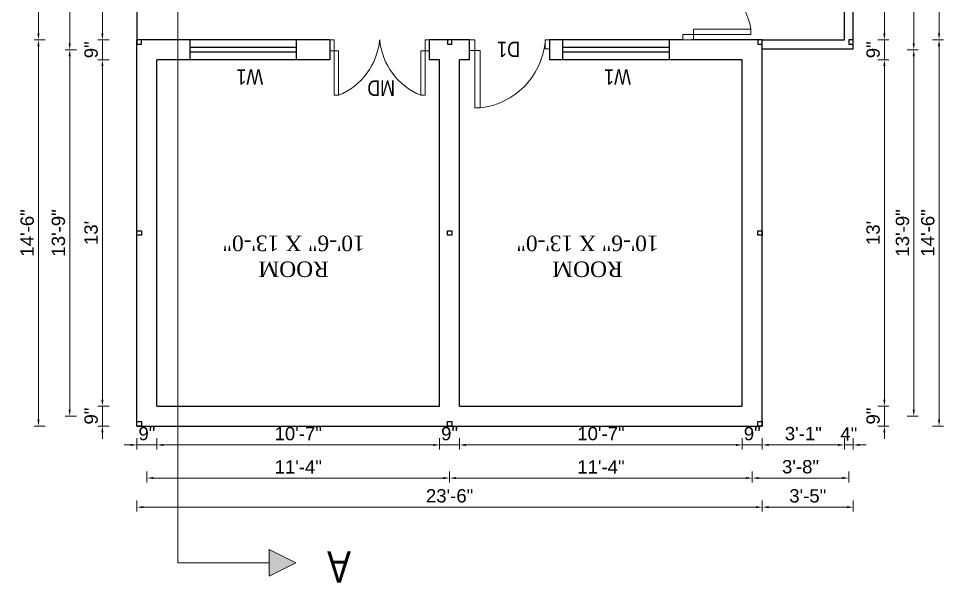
# Model space of a CAD drawing. Header units: inches. Extents: x 376358 to 406049, y -63575 to -53607.
# Drawn here: x 402059.1 to 402475.9, y -60570.4 to -60316.3 of the extents above; entities that cross this region are included whole.
import ezdxf

# ---------------------------------------------------------------- set-up
doc = ezdxf.new("R2010")
doc.units = ezdxf.units.IN
doc.header["$LTSCALE"] = 2
doc.header["$MEASUREMENT"] = 0
doc.header["$PDMODE"] = 34
doc.layers.get('0').update_dxf_attribs({"linetype": 'CONTINUOUS'})
doc.layers.get('DEFPOINTS').update_dxf_attribs({"color": 141, "linetype": 'CONTINUOUS'})
for name, color, linetype, lineweight in [('dimension', 160, 'CONTINUOUS', 15), ('OUTLINE', 1, 'CONTINUOUS', 25), ('steps', 253, 'CONTINUOUS', 20)]:
    doc.layers.add(name, color=color, linetype=linetype, lineweight=lineweight)
doc.styles.add('Lettring Text', font='arial.ttf')
doc.styles.get("Standard").update_dxf_attribs({"font": 'ARIALN.TTF'})
doc.dimstyles.new('Copy of Standard', dxfattribs={"dimtxt": 6, "dimasz": 2.875, "dimexe": 2, "dimexo": 4, "dimgap": 2, "dimtad": 1, "dimdec": 0, "dimrnd": 1, "dimzin": 0, "dimdsep": 46, "dimlunit": 4, "dimtxsty": 'Lettring Text', "dimcen": 0.1, "dimclrd": 7, "dimclre": 7, "dimclrt": 7, "dimazin": 0, "dimtfac": 0.645, "dimtdec": 0, "dimtmove": 1, "dimatfit": 0, "dimfxl": 3, "dimfxlon": 1, "dimtfillclr": 256, "dimtolj": 1, "dimtzin": 0, "dimlwd": -1, "dimlwe": -1, "dimarcsym": 2})

# ---------------------------------------------------------------- blocks, each defined once
blk = doc.blocks.new('*D1226')
at = {"layer": 'DEFPOINTS', "color": 0, "ltscale": 0.5, "transparency": 16777216}
for p in [(402385.22, -60490.89), (402394.22, -60499.89), (402385.22, -60508.4)]:
    blk.add_point(p, dxfattribs=at)
at = {"layer": 'steps', "color": 7, "ltscale": 0.5, "transparency": 16777216}
for p, q in [((402382.35, -60508.4), (402379.47, -60508.4)), ((402385.22, -60505.4), (402385.22, -60510.4)), ((402394.22, -60508.4), (402385.22, -60508.4)), ((402394.22, -60505.4), (402394.22, -60510.4)), ((402397.1, -60508.4), (402399.97, -60508.4))]:
    blk.add_line(p, q, dxfattribs=at)
for points in [[(402382.35, -60507.92), (402382.35, -60508.87), (402385.22, -60508.4)], [(402397.1, -60507.92), (402397.1, -60508.87), (402394.22, -60508.4)]]:
    blk.add_solid(points, dxfattribs=at)
at = {"layer": 'steps', "color": 7, "ltscale": 0.5, "transparency": 16777216, "insert": (402389.72, -60503.33), "char_height": 6, "attachment_point": 5, "style": 'Lettring Text'}
blk.add_mtext('\\A1;9"', dxfattribs=at)
blk = doc.blocks.new('*D1227')
at = {"layer": 'DEFPOINTS', "color": 0, "ltscale": 0.5, "transparency": 16777216}
for p in [(402257.83, -60490.89), (402385.22, -60490.89), (402257.83, -60508.4)]:
    blk.add_point(p, dxfattribs=at)
at = {"layer": 'steps', "color": 7, "ltscale": 0.5, "transparency": 16777216}
for p, q in [((402257.83, -60505.4), (402257.83, -60510.4)), ((402382.35, -60508.4), (402260.71, -60508.4)), ((402385.22, -60505.4), (402385.22, -60510.4))]:
    blk.add_line(p, q, dxfattribs=at)
for points in [[(402260.71, -60507.92), (402260.71, -60508.87), (402257.83, -60508.4)], [(402382.35, -60507.92), (402382.35, -60508.87), (402385.22, -60508.4)]]:
    blk.add_solid(points, dxfattribs=at)
at = {"layer": 'steps', "color": 7, "ltscale": 0.5, "transparency": 16777216, "insert": (402321.53, -60503.33), "char_height": 6, "attachment_point": 5, "style": 'Lettring Text'}
blk.add_mtext('\\A1;10\'-7"', dxfattribs=at)
blk = doc.blocks.new('*D1228')
at = {"layer": 'DEFPOINTS', "color": 0, "ltscale": 0.5, "transparency": 16777216}
for p in [(402248.83, -60490.89), (402257.83, -60490.89), (402248.83, -60508.4)]:
    blk.add_point(p, dxfattribs=at)
at = {"layer": 'steps', "color": 7, "ltscale": 0.5, "transparency": 16777216}
for p, q in [((402245.96, -60508.4), (402243.08, -60508.4)), ((402248.83, -60505.4), (402248.83, -60510.4)), ((402257.83, -60508.4), (402248.83, -60508.4)), ((402257.83, -60505.4), (402257.83, -60510.4)), ((402260.71, -60508.4), (402263.58, -60508.4))]:
    blk.add_line(p, q, dxfattribs=at)
for points in [[(402245.96, -60507.92), (402245.96, -60508.87), (402248.83, -60508.4)], [(402260.71, -60507.92), (402260.71, -60508.87), (402257.83, -60508.4)]]:
    blk.add_solid(points, dxfattribs=at)
at = {"layer": 'steps', "color": 7, "ltscale": 0.5, "transparency": 16777216, "insert": (402253.33, -60503.33), "char_height": 6, "attachment_point": 5, "style": 'Lettring Text'}
blk.add_mtext('\\A1;9"', dxfattribs=at)
blk = doc.blocks.new('*D1229')
at = {"layer": 'DEFPOINTS', "color": 0, "ltscale": 0.5, "transparency": 16777216}
for p in [(402121.45, -60490.89), (402248.83, -60490.89), (402121.45, -60508.4)]:
    blk.add_point(p, dxfattribs=at)
at = {"layer": 'steps', "color": 7, "ltscale": 0.5, "transparency": 16777216}
for p, q in [((402121.45, -60505.4), (402121.45, -60510.4)), ((402245.96, -60508.4), (402124.32, -60508.4)), ((402248.83, -60505.4), (402248.83, -60510.4))]:
    blk.add_line(p, q, dxfattribs=at)
for points in [[(402124.32, -60507.92), (402124.32, -60508.87), (402121.45, -60508.4)], [(402245.96, -60507.92), (402245.96, -60508.87), (402248.83, -60508.4)]]:
    blk.add_solid(points, dxfattribs=at)
at = {"layer": 'steps', "color": 7, "ltscale": 0.5, "transparency": 16777216, "insert": (402185.14, -60503.33), "char_height": 6, "attachment_point": 5, "style": 'Lettring Text'}
blk.add_mtext('\\A1;10\'-7"', dxfattribs=at)
blk = doc.blocks.new('*D1230')
at = {"layer": 'DEFPOINTS', "color": 0, "ltscale": 0.5, "transparency": 16777216}
for p in [(402121.45, -60490.89), (402112.45, -60499.89), (402112.45, -60508.4)]:
    blk.add_point(p, dxfattribs=at)
at = {"layer": 'steps', "color": 7, "ltscale": 0.5, "transparency": 16777216}
for p, q in [((402109.57, -60508.4), (402106.7, -60508.4)), ((402112.45, -60505.4), (402112.45, -60510.4)), ((402121.45, -60508.4), (402112.45, -60508.4)), ((402121.45, -60505.4), (402121.45, -60510.4)), ((402124.32, -60508.4), (402127.2, -60508.4))]:
    blk.add_line(p, q, dxfattribs=at)
for points in [[(402109.57, -60507.92), (402109.57, -60508.87), (402112.45, -60508.4)], [(402124.32, -60507.92), (402124.32, -60508.87), (402121.45, -60508.4)]]:
    blk.add_solid(points, dxfattribs=at)
at = {"layer": 'steps', "color": 7, "ltscale": 0.5, "transparency": 16777216, "insert": (402116.95, -60503.33), "char_height": 6, "attachment_point": 5, "style": 'Lettring Text'}
blk.add_mtext('\\A1;9"', dxfattribs=at)
blk = doc.blocks.new('*D1231')
at = {"layer": 'DEFPOINTS', "color": 0, "ltscale": 0.5, "transparency": 16777216}
for p in [(402253.33, -60508.4), (402389.72, -60508.4), (402253.33, -60523.31)]:
    blk.add_point(p, dxfattribs=at)
at = {"layer": 'steps', "color": 7, "ltscale": 0.5, "transparency": 16777216}
for p, q in [((402253.33, -60520.31), (402253.33, -60525.31)), ((402389.72, -60520.31), (402389.72, -60525.31)), ((402386.85, -60523.31), (402256.21, -60523.31))]:
    blk.add_line(p, q, dxfattribs=at)
for points in [[(402256.21, -60522.83), (402256.21, -60523.79), (402253.33, -60523.31)], [(402386.85, -60522.83), (402386.85, -60523.79), (402389.72, -60523.31)]]:
    blk.add_solid(points, dxfattribs=at)
at = {"layer": 'steps', "color": 7, "ltscale": 0.5, "transparency": 16777216, "insert": (402321.53, -60518.29), "char_height": 6, "attachment_point": 5, "style": 'Lettring Text'}
blk.add_mtext('\\A1;11\'-4"', dxfattribs=at)
blk = doc.blocks.new('*D1232')
at = {"layer": 'DEFPOINTS', "color": 0, "ltscale": 0.5, "transparency": 16777216}
for p in [(402116.95, -60508.4), (402253.33, -60508.4), (402116.95, -60523.31)]:
    blk.add_point(p, dxfattribs=at)
at = {"layer": 'steps', "color": 7, "ltscale": 0.5, "transparency": 16777216}
for p, q in [((402116.95, -60520.31), (402116.95, -60525.31)), ((402253.33, -60520.31), (402253.33, -60525.31)), ((402250.46, -60523.31), (402119.82, -60523.31))]:
    blk.add_line(p, q, dxfattribs=at)
for points in [[(402119.82, -60522.83), (402119.82, -60523.79), (402116.95, -60523.31)], [(402250.46, -60522.83), (402250.46, -60523.79), (402253.33, -60523.31)]]:
    blk.add_solid(points, dxfattribs=at)
at = {"layer": 'steps', "color": 7, "ltscale": 0.5, "transparency": 16777216, "insert": (402185.14, -60518.29), "char_height": 6, "attachment_point": 5, "style": 'Lettring Text'}
blk.add_mtext('\\A1;11\'-4"', dxfattribs=at)
blk = doc.blocks.new('*D1233')
at = {"layer": 'DEFPOINTS', "color": 0, "ltscale": 0.5, "transparency": 16777216}
for p in [(402112.45, -60499.89), (402394.22, -60499.89), (402394.22, -60536.42)]:
    blk.add_point(p, dxfattribs=at)
at = {"layer": 'steps', "color": 7, "ltscale": 0.5, "transparency": 16777216}
for p, q in [((402112.45, -60533.42), (402112.45, -60538.42)), ((402394.22, -60533.42), (402394.22, -60538.42)), ((402115.32, -60536.42), (402391.35, -60536.42))]:
    blk.add_line(p, q, dxfattribs=at)
for points in [[(402115.32, -60535.94), (402115.32, -60536.9), (402112.45, -60536.42)], [(402391.35, -60535.94), (402391.35, -60536.9), (402394.22, -60536.42)]]:
    blk.add_solid(points, dxfattribs=at)
at = {"layer": 'steps', "color": 7, "ltscale": 0.5, "transparency": 16777216, "insert": (402253.33, -60531.36), "char_height": 6, "attachment_point": 5, "style": 'Lettring Text'}
blk.add_mtext('\\A1;23\'-6"', dxfattribs=at)
blk = doc.blocks.new('*D1234')
at = {"layer": 'DEFPOINTS', "color": 0, "ltscale": 0.5, "transparency": 16777216}
for p in [(402431.22, -60325.89), (402394.22, -60499.89), (402431.22, -60508.4)]:
    blk.add_point(p, dxfattribs=at)
at = {"layer": 'steps', "color": 7, "ltscale": 0.5, "transparency": 16777216}
for p, q in [((402394.22, -60505.4), (402394.22, -60510.4)), ((402397.1, -60508.4), (402428.35, -60508.4)), ((402431.22, -60505.4), (402431.22, -60510.4))]:
    blk.add_line(p, q, dxfattribs=at)
for points in [[(402397.1, -60507.92), (402397.1, -60508.87), (402394.22, -60508.4)], [(402428.35, -60507.92), (402428.35, -60508.87), (402431.22, -60508.4)]]:
    blk.add_solid(points, dxfattribs=at)
at = {"layer": 'steps', "color": 7, "ltscale": 0.5, "transparency": 16777216, "insert": (402412.72, -60503.33), "char_height": 6, "attachment_point": 5, "style": 'Lettring Text'}
blk.add_mtext('\\A1;3\'-1"', dxfattribs=at)
blk = doc.blocks.new('*D1235')
at = {"layer": 'DEFPOINTS', "color": 0, "ltscale": 0.5, "transparency": 16777216}
for p in [(402431.22, -60325.89), (402435.22, -60329.89), (402435.22, -60508.4)]:
    blk.add_point(p, dxfattribs=at)
at = {"layer": 'steps', "color": 7, "ltscale": 0.5, "transparency": 16777216}
for p, q in [((402428.35, -60508.4), (402425.47, -60508.4)), ((402431.22, -60505.4), (402431.22, -60510.4)), ((402431.22, -60508.4), (402435.22, -60508.4)), ((402435.22, -60505.4), (402435.22, -60510.4)), ((402438.1, -60508.4), (402440.97, -60508.4))]:
    blk.add_line(p, q, dxfattribs=at)
for points in [[(402428.35, -60507.92), (402428.35, -60508.87), (402431.22, -60508.4)], [(402438.1, -60507.92), (402438.1, -60508.87), (402435.22, -60508.4)]]:
    blk.add_solid(points, dxfattribs=at)
at = {"layer": 'steps', "color": 7, "ltscale": 0.5, "transparency": 16777216, "insert": (402433.22, -60503.4), "char_height": 6, "attachment_point": 5, "style": 'Lettring Text'}
blk.add_mtext('\\A1;4"', dxfattribs=at)
blk = doc.blocks.new('*D1236')
at = {"layer": 'DEFPOINTS', "color": 0, "ltscale": 0.5, "transparency": 16777216}
for p in [(402389.72, -60508.4), (402433.22, -60508.4), (402433.22, -60523.31)]:
    blk.add_point(p, dxfattribs=at)
at = {"layer": 'steps', "color": 7, "ltscale": 0.5, "transparency": 16777216}
for p, q in [((402389.72, -60520.31), (402389.72, -60525.31)), ((402433.22, -60520.31), (402433.22, -60525.31)), ((402392.6, -60523.31), (402430.35, -60523.31))]:
    blk.add_line(p, q, dxfattribs=at)
for points in [[(402392.6, -60522.83), (402392.6, -60523.79), (402389.72, -60523.31)], [(402430.35, -60522.83), (402430.35, -60523.79), (402433.22, -60523.31)]]:
    blk.add_solid(points, dxfattribs=at)
at = {"layer": 'steps', "color": 7, "ltscale": 0.5, "transparency": 16777216, "insert": (402411.47, -60518.24), "char_height": 6, "attachment_point": 5, "style": 'Lettring Text'}
blk.add_mtext('\\A1;3\'-8"', dxfattribs=at)
blk = doc.blocks.new('*D1237')
at = {"layer": 'DEFPOINTS', "color": 0, "ltscale": 0.5, "transparency": 16777216}
for p in [(402435.22, -60329.89), (402394.22, -60499.89), (402435.22, -60536.42)]:
    blk.add_point(p, dxfattribs=at)
at = {"layer": 'steps', "color": 7, "ltscale": 0.5, "transparency": 16777216}
for p, q in [((402394.22, -60533.42), (402394.22, -60538.42)), ((402435.22, -60533.42), (402435.22, -60538.42)), ((402397.1, -60536.42), (402432.35, -60536.42))]:
    blk.add_line(p, q, dxfattribs=at)
for points in [[(402397.1, -60535.94), (402397.1, -60536.9), (402394.22, -60536.42)], [(402432.35, -60535.94), (402432.35, -60536.9), (402435.22, -60536.42)]]:
    blk.add_solid(points, dxfattribs=at)
at = {"layer": 'steps', "color": 7, "ltscale": 0.5, "transparency": 16777216, "insert": (402414.72, -60531.36), "char_height": 6, "attachment_point": 5, "style": 'Lettring Text'}
blk.add_mtext('\\A1;3\'-5"', dxfattribs=at)
blk = doc.blocks.new('*D1238')
at = {"layer": 'DEFPOINTS', "color": 0, "ltscale": 0.5, "transparency": 16777216}
for p in [(402121.45, -60490.89), (402096.9, -60499.89), (402112.45, -60499.89)]:
    blk.add_point(p, dxfattribs=at)
at = {"layer": 'steps', "color": 7, "ltscale": 0.5, "transparency": 16777216}
for p, q in [((402096.9, -60488.02), (402096.9, -60485.14)), ((402099.9, -60490.89), (402094.9, -60490.89)), ((402096.9, -60490.89), (402096.9, -60499.89)), ((402099.9, -60499.89), (402094.9, -60499.89)), ((402096.9, -60502.77), (402096.9, -60505.64))]:
    blk.add_line(p, q, dxfattribs=at)
for points in [[(402096.42, -60488.02), (402097.38, -60488.02), (402096.9, -60490.89)], [(402096.42, -60502.77), (402097.38, -60502.77), (402096.9, -60499.89)]]:
    blk.add_solid(points, dxfattribs=at)
at = {"layer": 'steps', "color": 7, "ltscale": 0.5, "transparency": 16777216, "insert": (402091.84, -60495.39), "char_height": 6, "attachment_point": 5, "rotation": 90, "style": 'Lettring Text'}
blk.add_mtext('\\A1;9"', dxfattribs=at)
blk = doc.blocks.new('*D1239')
at = {"layer": 'DEFPOINTS', "color": 0, "ltscale": 0.5, "transparency": 16777216}
for p in [(402096.9, -60334.89), (402121.45, -60334.89), (402121.45, -60490.89)]:
    blk.add_point(p, dxfattribs=at)
at = {"layer": 'steps', "color": 7, "ltscale": 0.5, "transparency": 16777216}
for p, q in [((402099.9, -60334.89), (402094.9, -60334.89)), ((402096.9, -60488.02), (402096.9, -60337.77)), ((402099.9, -60490.89), (402094.9, -60490.89))]:
    blk.add_line(p, q, dxfattribs=at)
for points in [[(402096.42, -60337.77), (402097.38, -60337.77), (402096.9, -60334.89)], [(402096.42, -60488.02), (402097.38, -60488.02), (402096.9, -60490.89)]]:
    blk.add_solid(points, dxfattribs=at)
at = {"layer": 'steps', "color": 7, "ltscale": 0.5, "transparency": 16777216, "insert": (402091.83, -60412.89), "char_height": 6, "attachment_point": 5, "rotation": 90, "style": 'Lettring Text'}
blk.add_mtext("\\A1;13'", dxfattribs=at)
blk = doc.blocks.new('*D1240')
at = {"layer": 'DEFPOINTS', "color": 0, "ltscale": 0.5, "transparency": 16777216}
for p in [(402096.9, -60325.89), (402112.45, -60325.89), (402121.45, -60334.89)]:
    blk.add_point(p, dxfattribs=at)
at = {"layer": 'steps', "color": 7, "ltscale": 0.5, "transparency": 16777216}
for p, q in [((402096.9, -60323.02), (402096.9, -60320.14)), ((402099.9, -60325.89), (402094.9, -60325.89)), ((402096.9, -60334.89), (402096.9, -60325.89)), ((402099.9, -60334.89), (402094.9, -60334.89)), ((402096.9, -60337.77), (402096.9, -60340.64))]:
    blk.add_line(p, q, dxfattribs=at)
for points in [[(402096.42, -60323.02), (402097.38, -60323.02), (402096.9, -60325.89)], [(402096.42, -60337.77), (402097.38, -60337.77), (402096.9, -60334.89)]]:
    blk.add_solid(points, dxfattribs=at)
at = {"layer": 'steps', "color": 7, "ltscale": 0.5, "transparency": 16777216, "insert": (402091.84, -60330.39), "char_height": 6, "attachment_point": 5, "rotation": 90, "style": 'Lettring Text'}
blk.add_mtext('\\A1;9"', dxfattribs=at)
blk = doc.blocks.new('*D1241')
at = {"layer": 'DEFPOINTS', "color": 0, "ltscale": 0.5, "transparency": 16777216}
for p in [(402096.9, -60260.89), (402362.45, -60260.89), (402112.45, -60325.89)]:
    blk.add_point(p, dxfattribs=at)
at = {"layer": 'steps', "color": 7, "ltscale": 0.5, "transparency": 16777216}
for p, q in [((402099.9, -60260.89), (402094.9, -60260.89)), ((402096.9, -60323.02), (402096.9, -60263.77)), ((402099.9, -60325.89), (402094.9, -60325.89))]:
    blk.add_line(p, q, dxfattribs=at)
for points in [[(402096.42, -60263.77), (402097.38, -60263.77), (402096.9, -60260.89)], [(402096.42, -60323.02), (402097.38, -60323.02), (402096.9, -60325.89)]]:
    blk.add_solid(points, dxfattribs=at)
at = {"layer": 'steps', "color": 7, "ltscale": 0.5, "transparency": 16777216, "insert": (402091.85, -60293.39), "char_height": 6, "attachment_point": 5, "rotation": 90, "style": 'Lettring Text'}
blk.add_mtext('\\A1;5\'-5"', dxfattribs=at)
blk = doc.blocks.new('*D1243')
at = {"layer": 'DEFPOINTS', "color": 0, "ltscale": 0.5, "transparency": 16777216}
for p in [(402082.16, -60330.39), (402096.9, -60330.39), (402096.9, -60495.39)]:
    blk.add_point(p, dxfattribs=at)
at = {"layer": 'steps', "color": 7, "ltscale": 0.5, "transparency": 16777216}
for p, q in [((402085.16, -60330.39), (402080.16, -60330.39)), ((402082.16, -60492.52), (402082.16, -60333.27)), ((402085.16, -60495.39), (402080.16, -60495.39))]:
    blk.add_line(p, q, dxfattribs=at)
for points in [[(402081.68, -60333.27), (402082.63, -60333.27), (402082.16, -60330.39)], [(402081.68, -60492.52), (402082.63, -60492.52), (402082.16, -60495.39)]]:
    blk.add_solid(points, dxfattribs=at)
at = {"layer": 'steps', "color": 7, "ltscale": 0.5, "transparency": 16777216, "insert": (402077.09, -60412.89), "char_height": 6, "attachment_point": 5, "rotation": 90, "style": 'Lettring Text'}
blk.add_mtext('\\A1;13\'-9"', dxfattribs=at)
blk = doc.blocks.new('*D1244')
at = {"layer": 'DEFPOINTS', "color": 0, "ltscale": 0.5, "transparency": 16777216}
for p in [(402082.16, -60258.89), (402096.9, -60258.89), (402096.9, -60330.39)]:
    blk.add_point(p, dxfattribs=at)
at = {"layer": 'steps', "color": 7, "ltscale": 0.5, "transparency": 16777216}
for p, q in [((402085.16, -60258.89), (402080.16, -60258.89)), ((402082.16, -60327.52), (402082.16, -60261.77)), ((402085.16, -60330.39), (402080.16, -60330.39))]:
    blk.add_line(p, q, dxfattribs=at)
for points in [[(402081.68, -60261.77), (402082.63, -60261.77), (402082.16, -60258.89)], [(402081.68, -60327.52), (402082.63, -60327.52), (402082.16, -60330.39)]]:
    blk.add_solid(points, dxfattribs=at)
at = {"layer": 'steps', "color": 7, "ltscale": 0.5, "transparency": 16777216, "insert": (402077.09, -60294.64), "char_height": 6, "attachment_point": 5, "rotation": 90, "style": 'Lettring Text'}
blk.add_mtext("\\A1;6'", dxfattribs=at)
blk = doc.blocks.new('*D1245')
at = {"layer": 'DEFPOINTS', "color": 0, "ltscale": 0.5, "transparency": 16777216}
for p in [(402112.45, -60256.89), (402068.1, -60325.89), (402112.45, -60325.89)]:
    blk.add_point(p, dxfattribs=at)
at = {"layer": 'steps', "color": 7, "ltscale": 0.5, "transparency": 16777216}
for p, q in [((402071.1, -60256.89), (402066.1, -60256.89)), ((402068.1, -60259.77), (402068.1, -60323.02)), ((402071.1, -60325.89), (402066.1, -60325.89))]:
    blk.add_line(p, q, dxfattribs=at)
for points in [[(402067.62, -60259.77), (402068.58, -60259.77), (402068.1, -60256.89)], [(402067.62, -60323.02), (402068.58, -60323.02), (402068.1, -60325.89)]]:
    blk.add_solid(points, dxfattribs=at)
at = {"layer": 'steps', "color": 7, "ltscale": 0.5, "transparency": 16777216, "insert": (402063.03, -60291.39), "char_height": 6, "attachment_point": 5, "rotation": 90, "style": 'Lettring Text'}
blk.add_mtext('\\A1;5\'-9"', dxfattribs=at)
blk = doc.blocks.new('*D1246')
at = {"layer": 'DEFPOINTS', "color": 0, "ltscale": 0.5, "transparency": 16777216}
for p in [(402112.45, -60325.89), (402068.1, -60499.89), (402112.45, -60499.89)]:
    blk.add_point(p, dxfattribs=at)
at = {"layer": 'steps', "color": 7, "ltscale": 0.5, "transparency": 16777216}
for p, q in [((402071.1, -60325.89), (402066.1, -60325.89)), ((402068.1, -60328.77), (402068.1, -60497.02)), ((402071.1, -60499.89), (402066.1, -60499.89))]:
    blk.add_line(p, q, dxfattribs=at)
for points in [[(402067.62, -60328.77), (402068.58, -60328.77), (402068.1, -60325.89)], [(402067.62, -60497.02), (402068.58, -60497.02), (402068.1, -60499.89)]]:
    blk.add_solid(points, dxfattribs=at)
at = {"layer": 'steps', "color": 7, "ltscale": 0.5, "transparency": 16777216, "insert": (402063.03, -60412.89), "char_height": 6, "attachment_point": 5, "rotation": 90, "style": 'Lettring Text'}
blk.add_mtext('\\A1;14\'-6"', dxfattribs=at)
blk = doc.blocks.new('*D1250')
at = {"layer": 'DEFPOINTS', "color": 0, "ltscale": 0.5, "transparency": 16777216}
for p in [(402257.83, -60242.64), (402358.45, -60256.89), (402257.83, -60334.89)]:
    blk.add_point(p, dxfattribs=at)
at = {"layer": 'steps', "color": 7, "ltscale": 0.5, "transparency": 16777216}
for p, q in [((402257.83, -60245.64), (402257.83, -60240.64)), ((402358.45, -60245.64), (402358.45, -60240.64)), ((402355.57, -60242.64), (402260.71, -60242.64))]:
    blk.add_line(p, q, dxfattribs=at)
for points in [[(402260.71, -60242.16), (402260.71, -60243.12), (402257.83, -60242.64)], [(402355.57, -60242.16), (402355.57, -60243.12), (402358.45, -60242.64)]]:
    blk.add_solid(points, dxfattribs=at)
at = {"layer": 'steps', "color": 7, "ltscale": 0.5, "transparency": 16777216, "insert": (402308.14, -60237.58), "char_height": 6, "attachment_point": 5, "style": 'Lettring Text'}
blk.add_mtext('\\A1;8\'-5"', dxfattribs=at)
blk = doc.blocks.new('*D1251')
at = {"layer": 'DEFPOINTS', "color": 0, "ltscale": 0.5, "transparency": 16777216}
for p in [(402248.83, -60242.64), (402248.83, -60334.89), (402257.83, -60334.89)]:
    blk.add_point(p, dxfattribs=at)
at = {"layer": 'steps', "color": 7, "ltscale": 0.5, "transparency": 16777216}
for p, q in [((402248.83, -60245.64), (402248.83, -60240.64)), ((402257.83, -60245.64), (402257.83, -60240.64)), ((402245.96, -60242.64), (402243.08, -60242.64)), ((402257.83, -60242.64), (402248.83, -60242.64)), ((402260.71, -60242.64), (402263.58, -60242.64))]:
    blk.add_line(p, q, dxfattribs=at)
for points in [[(402245.96, -60242.16), (402245.96, -60243.12), (402248.83, -60242.64)], [(402260.71, -60242.16), (402260.71, -60243.12), (402257.83, -60242.64)]]:
    blk.add_solid(points, dxfattribs=at)
at = {"layer": 'steps', "color": 7, "ltscale": 0.5, "transparency": 16777216, "insert": (402253.33, -60237.58), "char_height": 6, "attachment_point": 5, "style": 'Lettring Text'}
blk.add_mtext('\\A1;9"', dxfattribs=at)
blk = doc.blocks.new('*D1252')
at = {"layer": 'DEFPOINTS', "color": 0, "ltscale": 0.5, "transparency": 16777216}
for p in [(402121.45, -60242.64), (402121.45, -60334.89), (402248.83, -60334.89)]:
    blk.add_point(p, dxfattribs=at)
at = {"layer": 'steps', "color": 7, "ltscale": 0.5, "transparency": 16777216}
for p, q in [((402121.45, -60245.64), (402121.45, -60240.64)), ((402248.83, -60245.64), (402248.83, -60240.64)), ((402245.96, -60242.64), (402124.32, -60242.64))]:
    blk.add_line(p, q, dxfattribs=at)
for points in [[(402124.32, -60242.16), (402124.32, -60243.12), (402121.45, -60242.64)], [(402245.96, -60242.16), (402245.96, -60243.12), (402248.83, -60242.64)]]:
    blk.add_solid(points, dxfattribs=at)
at = {"layer": 'steps', "color": 7, "ltscale": 0.5, "transparency": 16777216, "insert": (402185.14, -60237.58), "char_height": 6, "attachment_point": 5, "style": 'Lettring Text'}
blk.add_mtext('\\A1;10\'-7"', dxfattribs=at)
blk = doc.blocks.new('*D1253')
at = {"layer": 'DEFPOINTS', "color": 0, "ltscale": 0.5, "transparency": 16777216}
for p in [(402112.45, -60242.64), (402112.45, -60325.89), (402121.45, -60334.89)]:
    blk.add_point(p, dxfattribs=at)
at = {"layer": 'steps', "color": 7, "ltscale": 0.5, "transparency": 16777216}
for p, q in [((402112.45, -60245.64), (402112.45, -60240.64)), ((402121.45, -60245.64), (402121.45, -60240.64)), ((402109.57, -60242.64), (402106.7, -60242.64)), ((402121.45, -60242.64), (402112.45, -60242.64)), ((402124.32, -60242.64), (402127.2, -60242.64))]:
    blk.add_line(p, q, dxfattribs=at)
for points in [[(402109.57, -60242.16), (402109.57, -60243.12), (402112.45, -60242.64)], [(402124.32, -60242.16), (402124.32, -60243.12), (402121.45, -60242.64)]]:
    blk.add_solid(points, dxfattribs=at)
at = {"layer": 'steps', "color": 7, "ltscale": 0.5, "transparency": 16777216, "insert": (402116.95, -60237.58), "char_height": 6, "attachment_point": 5, "style": 'Lettring Text'}
blk.add_mtext('\\A1;9"', dxfattribs=at)
blk = doc.blocks.new('*D1259')
at = {"layer": 'DEFPOINTS', "color": 0, "ltscale": 0.5, "transparency": 16777216}
for p in [(402385.22, -60490.89), (402449.24, -60490.89), (402394.22, -60499.89)]:
    blk.add_point(p, dxfattribs=at)
at = {"layer": 'steps', "color": 7, "ltscale": 0.5, "transparency": 16777216}
for p, q in [((402449.24, -60488.02), (402449.24, -60485.14)), ((402446.24, -60490.89), (402451.24, -60490.89)), ((402449.24, -60499.89), (402449.24, -60490.89)), ((402446.24, -60499.89), (402451.24, -60499.89)), ((402449.24, -60502.77), (402449.24, -60505.64))]:
    blk.add_line(p, q, dxfattribs=at)
for points in [[(402448.76, -60488.02), (402449.72, -60488.02), (402449.24, -60490.89)], [(402448.76, -60502.77), (402449.72, -60502.77), (402449.24, -60499.89)]]:
    blk.add_solid(points, dxfattribs=at)
at = {"layer": 'steps', "color": 7, "ltscale": 0.5, "transparency": 16777216, "insert": (402444.18, -60495.39), "char_height": 6, "attachment_point": 5, "rotation": 90, "style": 'Lettring Text'}
blk.add_mtext('\\A1;9"', dxfattribs=at)
blk = doc.blocks.new('*D1260')
at = {"layer": 'DEFPOINTS', "color": 0, "ltscale": 0.5, "transparency": 16777216}
for p in [(402385.22, -60334.89), (402449.24, -60334.89), (402385.22, -60490.89)]:
    blk.add_point(p, dxfattribs=at)
at = {"layer": 'steps', "color": 7, "ltscale": 0.5, "transparency": 16777216}
for p, q in [((402446.24, -60334.89), (402451.24, -60334.89)), ((402449.24, -60488.02), (402449.24, -60337.77)), ((402446.24, -60490.89), (402451.24, -60490.89))]:
    blk.add_line(p, q, dxfattribs=at)
for points in [[(402448.76, -60337.77), (402449.72, -60337.77), (402449.24, -60334.89)], [(402448.76, -60488.02), (402449.72, -60488.02), (402449.24, -60490.89)]]:
    blk.add_solid(points, dxfattribs=at)
at = {"layer": 'steps', "color": 7, "ltscale": 0.5, "transparency": 16777216, "insert": (402444.18, -60412.89), "char_height": 6, "attachment_point": 5, "rotation": 90, "style": 'Lettring Text'}
blk.add_mtext("\\A1;13'", dxfattribs=at)
blk = doc.blocks.new('*D1261')
at = {"layer": 'DEFPOINTS', "color": 0, "ltscale": 0.5, "transparency": 16777216}
for p in [(402394.22, -60325.89), (402449.24, -60325.89), (402385.22, -60334.89)]:
    blk.add_point(p, dxfattribs=at)
at = {"layer": 'steps', "color": 7, "ltscale": 0.5, "transparency": 16777216}
for p, q in [((402449.24, -60323.02), (402449.24, -60320.14)), ((402446.24, -60325.89), (402451.24, -60325.89)), ((402449.24, -60334.89), (402449.24, -60325.89)), ((402446.24, -60334.89), (402451.24, -60334.89)), ((402449.24, -60337.77), (402449.24, -60340.64))]:
    blk.add_line(p, q, dxfattribs=at)
for points in [[(402448.76, -60323.02), (402449.72, -60323.02), (402449.24, -60325.89)], [(402448.76, -60337.77), (402449.72, -60337.77), (402449.24, -60334.89)]]:
    blk.add_solid(points, dxfattribs=at)
at = {"layer": 'steps', "color": 7, "ltscale": 0.5, "transparency": 16777216, "insert": (402444.18, -60330.39), "char_height": 6, "attachment_point": 5, "rotation": 90, "style": 'Lettring Text'}
blk.add_mtext('\\A1;9"', dxfattribs=at)
blk = doc.blocks.new('*D1262')
at = {"layer": 'DEFPOINTS', "color": 0, "ltscale": 0.5, "transparency": 16777216}
for p in [(402431.22, -60260.89), (402449.24, -60260.89), (402394.22, -60325.89)]:
    blk.add_point(p, dxfattribs=at)
at = {"layer": 'steps', "color": 7, "ltscale": 0.5, "transparency": 16777216}
for p, q in [((402446.24, -60260.89), (402451.24, -60260.89)), ((402449.24, -60323.02), (402449.24, -60263.77)), ((402446.24, -60325.89), (402451.24, -60325.89))]:
    blk.add_line(p, q, dxfattribs=at)
for points in [[(402448.76, -60263.77), (402449.72, -60263.77), (402449.24, -60260.89)], [(402448.76, -60323.02), (402449.72, -60323.02), (402449.24, -60325.89)]]:
    blk.add_solid(points, dxfattribs=at)
at = {"layer": 'steps', "color": 7, "ltscale": 0.5, "transparency": 16777216, "insert": (402444.19, -60293.39), "char_height": 6, "attachment_point": 5, "rotation": 90, "style": 'Lettring Text'}
blk.add_mtext('\\A1;5\'-5"', dxfattribs=at)
blk = doc.blocks.new('*D1264')
at = {"layer": 'DEFPOINTS', "color": 0, "ltscale": 0.5, "transparency": 16777216}
for p in [(402449.24, -60330.39), (402462.48, -60330.39), (402449.24, -60495.39)]:
    blk.add_point(p, dxfattribs=at)
at = {"layer": 'steps', "color": 7, "ltscale": 0.5, "transparency": 16777216}
for p, q in [((402459.48, -60330.39), (402464.48, -60330.39)), ((402462.48, -60492.52), (402462.48, -60333.27)), ((402459.48, -60495.39), (402464.48, -60495.39))]:
    blk.add_line(p, q, dxfattribs=at)
for points in [[(402462, -60333.27), (402462.96, -60333.27), (402462.48, -60330.39)], [(402462, -60492.52), (402462.96, -60492.52), (402462.48, -60495.39)]]:
    blk.add_solid(points, dxfattribs=at)
at = {"layer": 'steps', "color": 7, "ltscale": 0.5, "transparency": 16777216, "insert": (402457.41, -60412.89), "char_height": 6, "attachment_point": 5, "rotation": 90, "style": 'Lettring Text'}
blk.add_mtext('\\A1;13\'-9"', dxfattribs=at)
blk = doc.blocks.new('*D1265')
at = {"layer": 'DEFPOINTS', "color": 0, "ltscale": 0.5, "transparency": 16777216}
for p in [(402449.24, -60258.89), (402462.48, -60258.89), (402449.24, -60330.39)]:
    blk.add_point(p, dxfattribs=at)
at = {"layer": 'steps', "color": 7, "ltscale": 0.5, "transparency": 16777216}
for p, q in [((402459.48, -60258.89), (402464.48, -60258.89)), ((402462.48, -60327.52), (402462.48, -60261.77)), ((402459.48, -60330.39), (402464.48, -60330.39))]:
    blk.add_line(p, q, dxfattribs=at)
for points in [[(402462, -60261.77), (402462.96, -60261.77), (402462.48, -60258.89)], [(402462, -60327.52), (402462.96, -60327.52), (402462.48, -60330.39)]]:
    blk.add_solid(points, dxfattribs=at)
at = {"layer": 'steps', "color": 7, "ltscale": 0.5, "transparency": 16777216, "insert": (402457.41, -60294.64), "char_height": 6, "attachment_point": 5, "rotation": 90, "style": 'Lettring Text'}
blk.add_mtext("\\A1;6'", dxfattribs=at)
blk = doc.blocks.new('*D1266')
at = {"layer": 'DEFPOINTS', "color": 0, "ltscale": 0.5, "transparency": 16777216}
for p in [(402394.22, -60325.89), (402473.88, -60325.89), (402394.22, -60499.89)]:
    blk.add_point(p, dxfattribs=at)
at = {"layer": 'steps', "color": 7, "ltscale": 0.5, "transparency": 16777216}
for p, q in [((402470.88, -60325.89), (402475.88, -60325.89)), ((402473.88, -60497.02), (402473.88, -60328.77)), ((402470.88, -60499.89), (402475.88, -60499.89))]:
    blk.add_line(p, q, dxfattribs=at)
for points in [[(402473.4, -60328.77), (402474.36, -60328.77), (402473.88, -60325.89)], [(402473.4, -60497.02), (402474.36, -60497.02), (402473.88, -60499.89)]]:
    blk.add_solid(points, dxfattribs=at)
at = {"layer": 'steps', "color": 7, "ltscale": 0.5, "transparency": 16777216, "insert": (402468.82, -60412.89), "char_height": 6, "attachment_point": 5, "rotation": 90, "style": 'Lettring Text'}
blk.add_mtext('\\A1;14\'-6"', dxfattribs=at)
blk = doc.blocks.new('*D1267')
at = {"layer": 'DEFPOINTS', "color": 0, "ltscale": 0.5, "transparency": 16777216}
for p in [(402435.22, -60256.89), (402473.88, -60256.89), (402394.22, -60325.89)]:
    blk.add_point(p, dxfattribs=at)
at = {"layer": 'steps', "color": 7, "ltscale": 0.5, "transparency": 16777216}
for p, q in [((402470.88, -60256.89), (402475.88, -60256.89)), ((402473.88, -60323.02), (402473.88, -60259.77)), ((402470.88, -60325.89), (402475.88, -60325.89))]:
    blk.add_line(p, q, dxfattribs=at)
for points in [[(402473.4, -60259.77), (402474.36, -60259.77), (402473.88, -60256.89)], [(402473.4, -60323.02), (402474.36, -60323.02), (402473.88, -60325.89)]]:
    blk.add_solid(points, dxfattribs=at)
at = {"layer": 'steps', "color": 7, "ltscale": 0.5, "transparency": 16777216, "insert": (402468.82, -60291.39), "char_height": 6, "attachment_point": 5, "rotation": 90, "style": 'Lettring Text'}
blk.add_mtext('\\A1;5\'-9"', dxfattribs=at)

msp = doc.modelspace()

# ---------------------------------------------------------------- hatches: boundary and pattern name
at = {"linetype": 'ByBlock', "lineweight": 5}
msp.add_hatch(color=7, dxfattribs=at).paths.add_polyline_path([(402184.09, -60561.54), (402172.09, -60555.54), (402172.09, -60567.54)])

# ---------------------------------------------------------------- linework, layer by layer
at = {"color": 7, "linetype": 'ByBlock', "lineweight": 5}
for p, q in [((402130.92, -60194.81), (402130.92, -60561.54)), ((402172.09, -60555.54), (402172.09, -60567.54)), ((402172.09, -60555.54), (402184.09, -60561.54)), ((402130.92, -60561.54), (402172.09, -60561.54)), ((402184.09, -60561.54), (402172.09, -60567.54))]:
    msp.add_line(p, q, dxfattribs=at)
at = {"ltscale": 0.5}
for p, q in [((402112.45, -60256.89), (402112.45, -60325.89)), ((402435.22, -60329.89), (402435.22, -60256.89)), ((402431.22, -60325.89), (402431.22, -60260.89)), ((402112.45, -60499.89), (402112.45, -60325.89)), ((402199.33, -60325.89), (402112.45, -60325.89)), ((402136.39, -60334.89), (402136.39, -60325.89)), ((402184.39, -60329.39), (402136.39, -60329.39)), ((402184.39, -60334.89), (402184.39, -60325.89)), ((402199.33, -60325.89), (402199.33, -60334.89)), ((402262.33, -60325.89), (402244.33, -60325.89)), ((402244.33, -60334.89), (402244.33, -60325.89)), ((402262.33, -60334.89), (402262.33, -60325.89)), ((402298.33, -60325.89), (402298.33, -60334.89)), ((402358.45, -60325.89), (402298.33, -60325.89)), ((402304.39, -60334.89), (402304.39, -60325.89)), ((402352.39, -60329.39), (402304.39, -60329.39)), ((402352.39, -60334.89), (402352.39, -60325.89)), ((402394.22, -60325.89), (402362.45, -60325.89)), ((402394.22, -60499.89), (402394.22, -60325.89)), ((402394.22, -60325.89), (402431.22, -60325.89)), ((402394.22, -60329.89), (402435.22, -60329.89)), ((402184.39, -60331.39), (402136.39, -60331.39)), ((402352.39, -60331.39), (402304.39, -60331.39)), ((402121.45, -60490.89), (402121.45, -60334.89)), ((402199.33, -60334.89), (402121.45, -60334.89)), ((402248.83, -60334.89), (402244.33, -60334.89)), ((402248.83, -60490.89), (402248.83, -60334.89)), ((402262.33, -60334.89), (402257.83, -60334.89)), ((402257.83, -60490.89), (402257.83, -60334.89)), ((402385.22, -60334.89), (402298.33, -60334.89)), ((402385.22, -60490.89), (402385.22, -60334.89)), ((402121.45, -60490.89), (402248.83, -60490.89)), ((402257.83, -60490.89), (402385.22, -60490.89)), ((402112.45, -60499.89), (402394.22, -60499.89))]:
    msp.add_line(p, q, dxfattribs=at)
for points in [[(402114.45, -60325.89), (402112.45, -60325.89), (402112.45, -60327.89), (402114.45, -60327.89)], [(402254.33, -60325.89), (402252.33, -60325.89), (402252.33, -60327.89), (402254.33, -60327.89)], [(402394.22, -60325.89), (402392.22, -60325.89), (402392.22, -60327.89), (402394.22, -60327.89)], [(402435.22, -60325.89), (402433.22, -60325.89), (402433.22, -60327.89), (402435.22, -60327.89)], [(402114.45, -60413.89), (402112.45, -60413.89), (402112.45, -60411.89), (402114.45, -60411.89)], [(402254.33, -60413.89), (402252.33, -60413.89), (402252.33, -60411.89), (402254.33, -60411.89)], [(402394.22, -60413.89), (402392.22, -60413.89), (402392.22, -60411.89), (402394.22, -60411.89)], [(402114.45, -60499.89), (402112.45, -60499.89), (402112.45, -60497.89), (402114.45, -60497.89)], [(402254.33, -60499.89), (402252.33, -60499.89), (402252.33, -60497.89), (402254.33, -60497.89)], [(402394.22, -60499.89), (402392.22, -60499.89), (402392.22, -60497.89), (402394.22, -60497.89)]]:
    msp.add_lwpolyline(points, close=True, dxfattribs=at)
at = {"layer": 'dimension', "ltscale": 7}
for p, q in [((402363.25, -60321.09), (402389.12, -60321.09)), ((402363.25, -60323.49), (402363.25, -60321.09)), ((402389.12, -60323.49), (402389.12, -60321.09)), ((402363.25, -60323.49), (402358.45, -60323.49)), ((402358.45, -60323.49), (402358.45, -60325.89)), ((402363.25, -60323.49), (402389.12, -60323.49)), ((402363.25, -60325.89), (402363.25, -60323.49)), ((402264.73, -60325.89), (402262.33, -60325.89)), ((402262.33, -60325.89), (402262.33, -60330.69)), ((402264.73, -60330.69), (402264.73, -60325.89)), ((402296.33, -60325.89), (402296.33, -60329.89)), ((402296.33, -60325.89), (402298.33, -60325.89)), ((402296.33, -60329.89), (402298.33, -60329.89)), ((402298.33, -60325.89), (402298.33, -60329.89)), ((402358.45, -60325.89), (402363.25, -60325.89)), ((402262.33, -60330.69), (402264.73, -60330.69)), ((402264.73, -60330.69), (402264.73, -60356.57)), ((402264.73, -60330.69), (402267.13, -60330.69)), ((402267.13, -60330.69), (402267.13, -60356.57)), ((402264.73, -60356.57), (402267.13, -60356.57))]:
    msp.add_line(p, q, dxfattribs=at)
for centre, radius, start, end in [((402361.8, -60325.49), 27.67, 9.1337, 94.3044), ((402263.46, -60323.72), 33.06, 276.3827, 354.0013)]:
    msp.add_arc(centre, radius, start, end, dxfattribs=at)
at = {"layer": 'OUTLINE'}
msp.add_line((402298.33, -60325.89), (402298.33, -60327.89), dxfattribs=at)
at = {"layer": 'steps', "color": 7, "ltscale": 0.3}
for points in [[(402199.33, -60330.89), (402201.33, -60330.89), (402201.33, -60325.89), (402199.33, -60325.89)], [(402244.33, -60330.89), (402242.33, -60330.89), (402242.33, -60325.89), (402244.33, -60325.89)], [(402201.33, -60330.89), (402201.33, -60350.89), (402203.33, -60350.89), (402203.33, -60330.89)], [(402242.33, -60330.89), (402242.33, -60350.89), (402240.33, -60350.89), (402240.33, -60330.89)]]:
    msp.add_lwpolyline(points, close=True, dxfattribs=at)
at = {"layer": 'steps', "color": 7, "ltscale": 0.3, "true_color": 0xffffff}
for centre, start, end in [((402191.77, -60322.99), 292.5116, 354.4855), ((402251.9, -60322.99), 185.5145, 247.4884)]:
    msp.add_arc(centre, 30.2, start, end, dxfattribs=at)

# ---------------------------------------------------------------- texts
at = {"color": 7, "linetype": 'ByBlock', "lineweight": 5, "insert": (402198.19, -60556.36), "char_height": 14, "width": 26.5803, "attachment_point": 9, "rotation": 180}
msp.add_mtext('A', dxfattribs=at)
at = {"layer": 'steps', "color": 7, "ltscale": 0.3, "char_height": 7, "attachment_point": 8, "rotation": 180}
for s, insert in [('{\\W1;D1}', (402279.95, -60326.71)), ('W1', (402163.32, -60339.13)), ('W1', (402329.03, -60339.13)), ('MD', (402222.52, -60344.18))]:
    msp.add_mtext_dynamic_manual_height_columns(s, width=18.6213, gutter_width=40, heights=[0], dxfattribs=dict(at, insert=insert))
at = {"layer": 'steps', "color": 7, "ltscale": 0.3, "char_height": 7, "width": 76.0408, "attachment_point": 2, "rotation": 180}
for insert in [(402183.04, -60432.77), (402315.46, -60432.77)]:
    msp.add_mtext('{\\fTimes New Roman|b0|i0|c0|p18;ROOM \\P10\'-6" X 13\'-0"}', dxfattribs=dict(at, insert=insert))

# ---------------------------------------------------------------- dimensions: what is measured, and where the dimension line sits
at = {"layer": 'steps', "ltscale": 0.5}
for base, p1, p2, angle, picture, middle in [((402112.45, -60242.64), (402121.45, -60334.89), (402112.45, -60325.89), 180, '*D1253', (402116.95, -60242.64)), ((402248.83, -60242.64), (402257.83, -60334.89), (402248.83, -60334.89), 180, '*D1251', (402253.33, -60242.64)), ((402096.9, -60325.89), (402121.45, -60334.89), (402112.45, -60325.89), 270, '*D1240', (402096.9, -60330.39)), ((402449.24, -60325.89), (402385.22, -60334.89), (402394.22, -60325.89), 270, '*D1261', (402449.24, -60330.39)), ((402435.22, -60508.4), (402431.22, -60325.89), (402435.22, -60329.89), 180, '*D1235', (402433.22, -60508.4)), ((402096.9, -60499.89), (402121.45, -60490.89), (402112.45, -60499.89), 270, '*D1238', (402096.9, -60495.39)), ((402449.24, -60490.89), (402394.22, -60499.89), (402385.22, -60490.89), 270, '*D1259', (402449.24, -60495.39)), ((402112.45, -60508.4), (402121.45, -60490.89), (402112.45, -60499.89), 180, '*D1230', (402116.95, -60508.4)), ((402248.83, -60508.4), (402257.83, -60490.89), (402248.83, -60490.89), 180, '*D1228', (402253.33, -60508.4)), ((402385.22, -60508.4), (402394.22, -60499.89), (402385.22, -60490.89), 180, '*D1226', (402389.72, -60508.4))]:
    dim = msp.add_linear_dim(base=base, p1=p1, p2=p2, angle=angle, dimstyle='Copy of Standard', dxfattribs=at)
    dim.commit()
    dim.dimension.update_dxf_attribs({"geometry": picture, "text_midpoint": middle, "dimtype": 160})
for base, p1, p2, angle, picture, middle in [((402121.45, -60242.64), (402248.83, -60334.89), (402121.45, -60334.89), 180, '*D1252', (402185.14, -60237.58)), ((402257.83, -60242.64), (402358.45, -60256.89), (402257.83, -60334.89), 180, '*D1250', (402308.14, -60237.58)), ((402068.1, -60325.89), (402112.45, -60256.89), (402112.45, -60325.89), 270, '*D1245', (402063.03, -60291.39)), ((402082.15572663, -60258.89474635), (402096.89942995, -60330.39474635), (402096.89942995, -60258.89474635), 270, '*D1244', (402077.0922887, -60294.64474635)), ((402473.88, -60256.89), (402394.22, -60325.89), (402435.22, -60256.89), 270, '*D1267', (402468.82, -60291.39)), ((402462.47726641, -60258.89474635), (402449.24211458, -60330.39474635), (402449.24211458, -60258.89474635), 270, '*D1265', (402457.41382848, -60294.64474635)), ((402096.9, -60260.89), (402112.45, -60325.89), (402362.45, -60260.89), 270, '*D1241', (402091.85, -60293.39)), ((402449.24, -60260.89), (402394.22, -60325.89), (402431.22, -60260.89), 270, '*D1262', (402444.19, -60293.39)), ((402068.1, -60499.89), (402112.45, -60325.89), (402112.45, -60499.89), 270, '*D1246', (402063.03, -60412.89)), ((402431.22, -60508.4), (402394.22, -60499.89), (402431.22, -60325.89), 180, '*D1234', (402412.72, -60503.33)), ((402473.88, -60325.89), (402394.22, -60499.89), (402394.22, -60325.89), 270, '*D1266', (402468.82, -60412.89)), ((402435.22, -60536.42), (402394.22, -60499.89), (402435.22, -60329.89), 180, '*D1237', (402414.72, -60531.36)), ((402082.16, -60330.39), (402096.9, -60495.39), (402096.9, -60330.39), 270, '*D1243', (402077.09, -60412.89)), ((402462.48, -60330.39), (402449.24, -60495.39), (402449.24, -60330.39), 270, '*D1264', (402457.41, -60412.89)), ((402096.9, -60334.89), (402121.45, -60490.89), (402121.45, -60334.89), 270, '*D1239', (402091.83, -60412.89)), ((402449.24, -60334.89), (402385.22, -60490.89), (402385.22, -60334.89), 270, '*D1260', (402444.18, -60412.89)), ((402121.45, -60508.4), (402248.83, -60490.89), (402121.45, -60490.89), 180, '*D1229', (402185.14, -60503.33)), ((402257.83, -60508.4), (402385.22, -60490.89), (402257.83, -60490.89), 180, '*D1227', (402321.53, -60503.33)), ((402394.22, -60536.42), (402112.45, -60499.89), (402394.22, -60499.89), 180, '*D1233', (402253.33, -60531.36)), ((402116.95, -60523.31), (402253.33, -60508.4), (402116.95, -60508.4), 180, '*D1232', (402185.14, -60518.29)), ((402253.33, -60523.31), (402389.72, -60508.4), (402253.33, -60508.4), 180, '*D1231', (402321.53, -60518.29)), ((402433.22000285, -60523.30701657), (402389.72000285, -60508.39576176), (402433.22000285, -60508.39576176), 180, '*D1236', (402411.47000285, -60518.24153226))]:
    dim = msp.add_linear_dim(base=base, p1=p1, p2=p2, angle=angle, dimstyle='Copy of Standard', dxfattribs=at)
    dim.commit()
    dim.dimension.update_dxf_attribs({"geometry": picture, "text_midpoint": middle})

doc.saveas('drawing.dxf')
